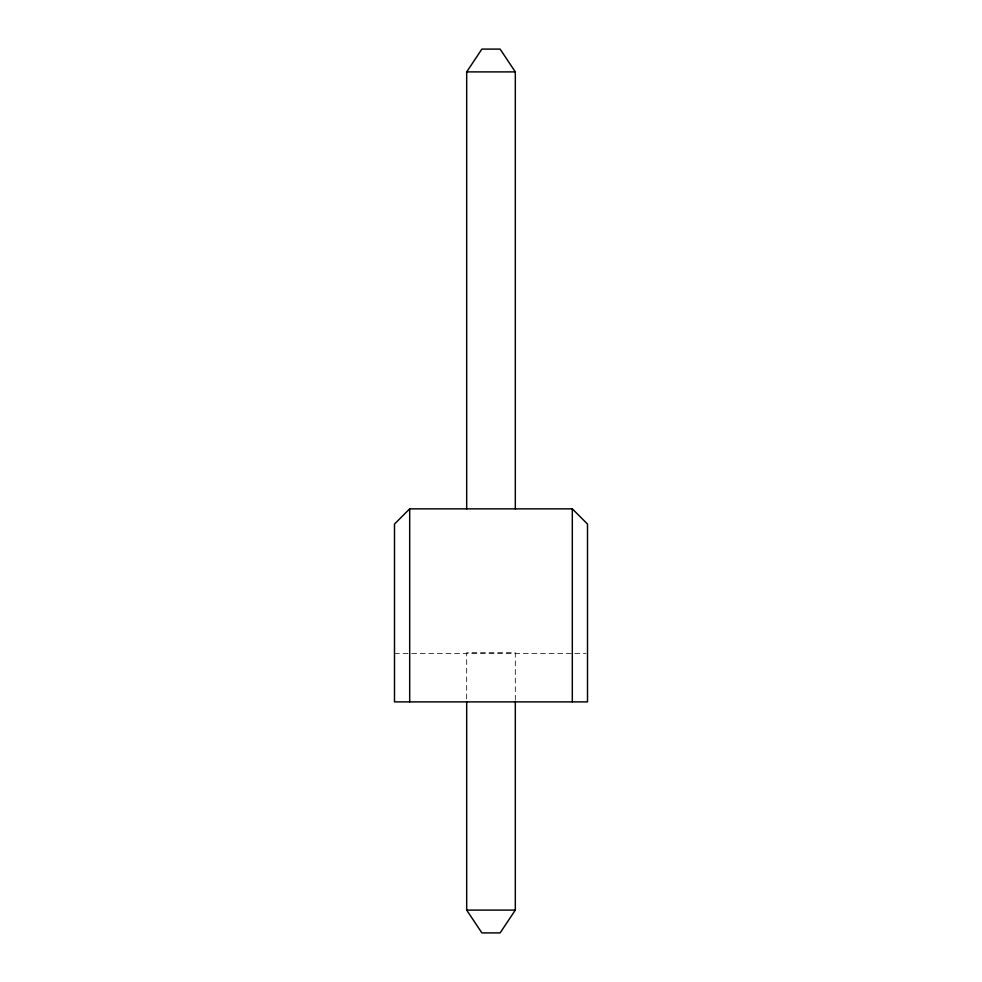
<?xml version="1.0" encoding="UTF-8"?>
<svg xmlns="http://www.w3.org/2000/svg" width="982" height="982" viewBox="0 0 982 982"><rect width="100%" height="100%" fill="white"/><g stroke="black" fill="none" stroke-linecap="round" stroke-linejoin="round"><path stroke-width="0.74" stroke-dasharray="4.91 3.68" d="M394.494 653.619L585.984 653.619M515.317 700.203L515.317 652.711L466.683 652.711L466.683 700.203"/><path stroke-width="1.47" d="M466.683 508.86L466.683 71.895L481.88 49.1L500.12 49.1L515.317 71.895L515.317 508.86M515.317 701.737L515.317 910.105L500.12 932.9L481.88 932.9L466.683 910.105L466.683 701.737M409.69 508.86L394.494 524.057L394.494 701.885L587.506 701.885L587.506 524.057L572.31 508.86L409.69 508.86L409.69 701.885M466.683 71.895L515.317 71.895M466.683 910.105L515.317 910.105M572.31 508.86L572.31 701.885"/></g></svg>
